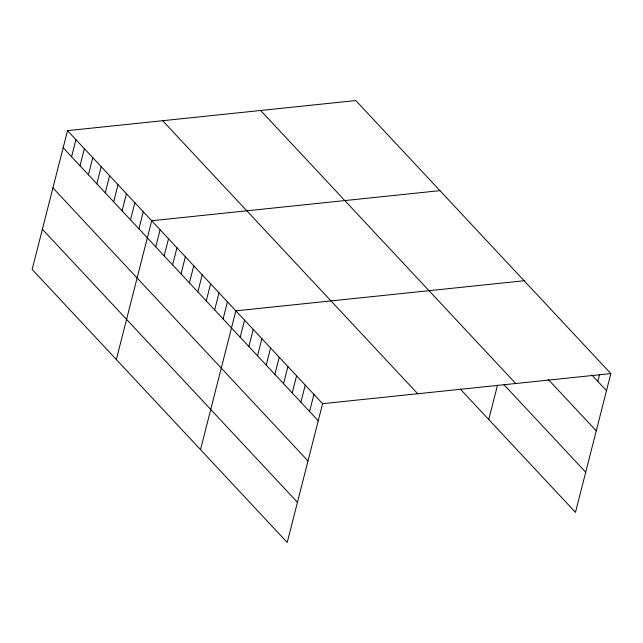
<?xml version="1.0" encoding="UTF-8"?>
<svg xmlns="http://www.w3.org/2000/svg" width="643" height="643" viewBox="0 0 643 643"><rect width="100%" height="100%" fill="white"/><g stroke="black" fill="none" stroke-linecap="round" stroke-linejoin="round"><path stroke-width="0.96" d="M67.523 130.642L32.15 269.417L287.22 542.459L322.593 403.683L67.523 130.642L355.78 100.541L610.85 373.583L575.477 512.358L460.259 389.031M71.582 156.763L75.938 139.652M79.997 165.773L84.362 148.662M88.412 174.783L92.777 157.672M96.836 183.794L101.192 166.682M105.251 192.804L109.607 175.692M113.666 201.814L118.031 184.702M122.082 210.824L126.446 193.712M130.505 219.834L134.861 202.722M138.92 228.844L143.276 211.732M116.327 359.525L151.7 220.742L439.949 190.641M155.751 246.864L160.115 229.752M164.174 255.874L168.53 238.762M172.589 264.884L176.954 247.772M181.004 273.894L185.369 256.79M189.42 282.904L193.784 265.8M197.843 291.914L202.199 274.81M206.258 300.924L210.623 283.82M214.674 309.934L219.038 292.83M223.089 318.944L227.453 301.84M200.495 449.626L235.868 310.85L524.125 280.75M240.185 337.237L244.541 320.134M248.857 346.521L253.213 329.417M257.53 355.804L261.886 338.7M266.202 365.087L270.558 347.984M274.874 374.371L279.231 357.267M283.547 383.654L287.903 366.55M292.219 392.937L296.576 375.834M300.892 402.221L305.248 385.117M309.564 411.504L313.921 394.4M488.752 419.525L497.521 385.109M597.813 381.403L599.509 374.756M322.593 403.683L610.85 373.583M591.809 374.982L606.486 390.687M548.222 379.426L596.254 430.842M260.656 110.475L515.726 383.517M503.654 384.369L585.709 472.211M162.647 120.707L417.717 393.749M63.167 147.753L318.237 420.787M52.927 187.901L307.997 460.943M42.382 229.27L297.46 502.312"/></g></svg>
